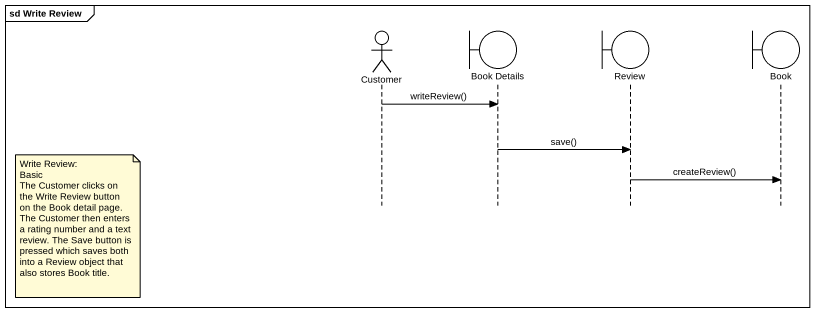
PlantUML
@startuml
mainframe sd Write Review
hide footbox
actor Customer
boundary "Book Details" as Book_Details
boundary Review
boundary Book

Customer -> Book_Details : writeReview()
Book_Details -> Review : save()
Review -> Book : createReview()
note left of Customer
  Write Review:
  Basic
  The Customer clicks on the Write Review button on the Book detail page. The Customer then enters a rating number and a text review. The Save button is pressed which saves both into a Review object that also stores Book title.
end note
@enduml
